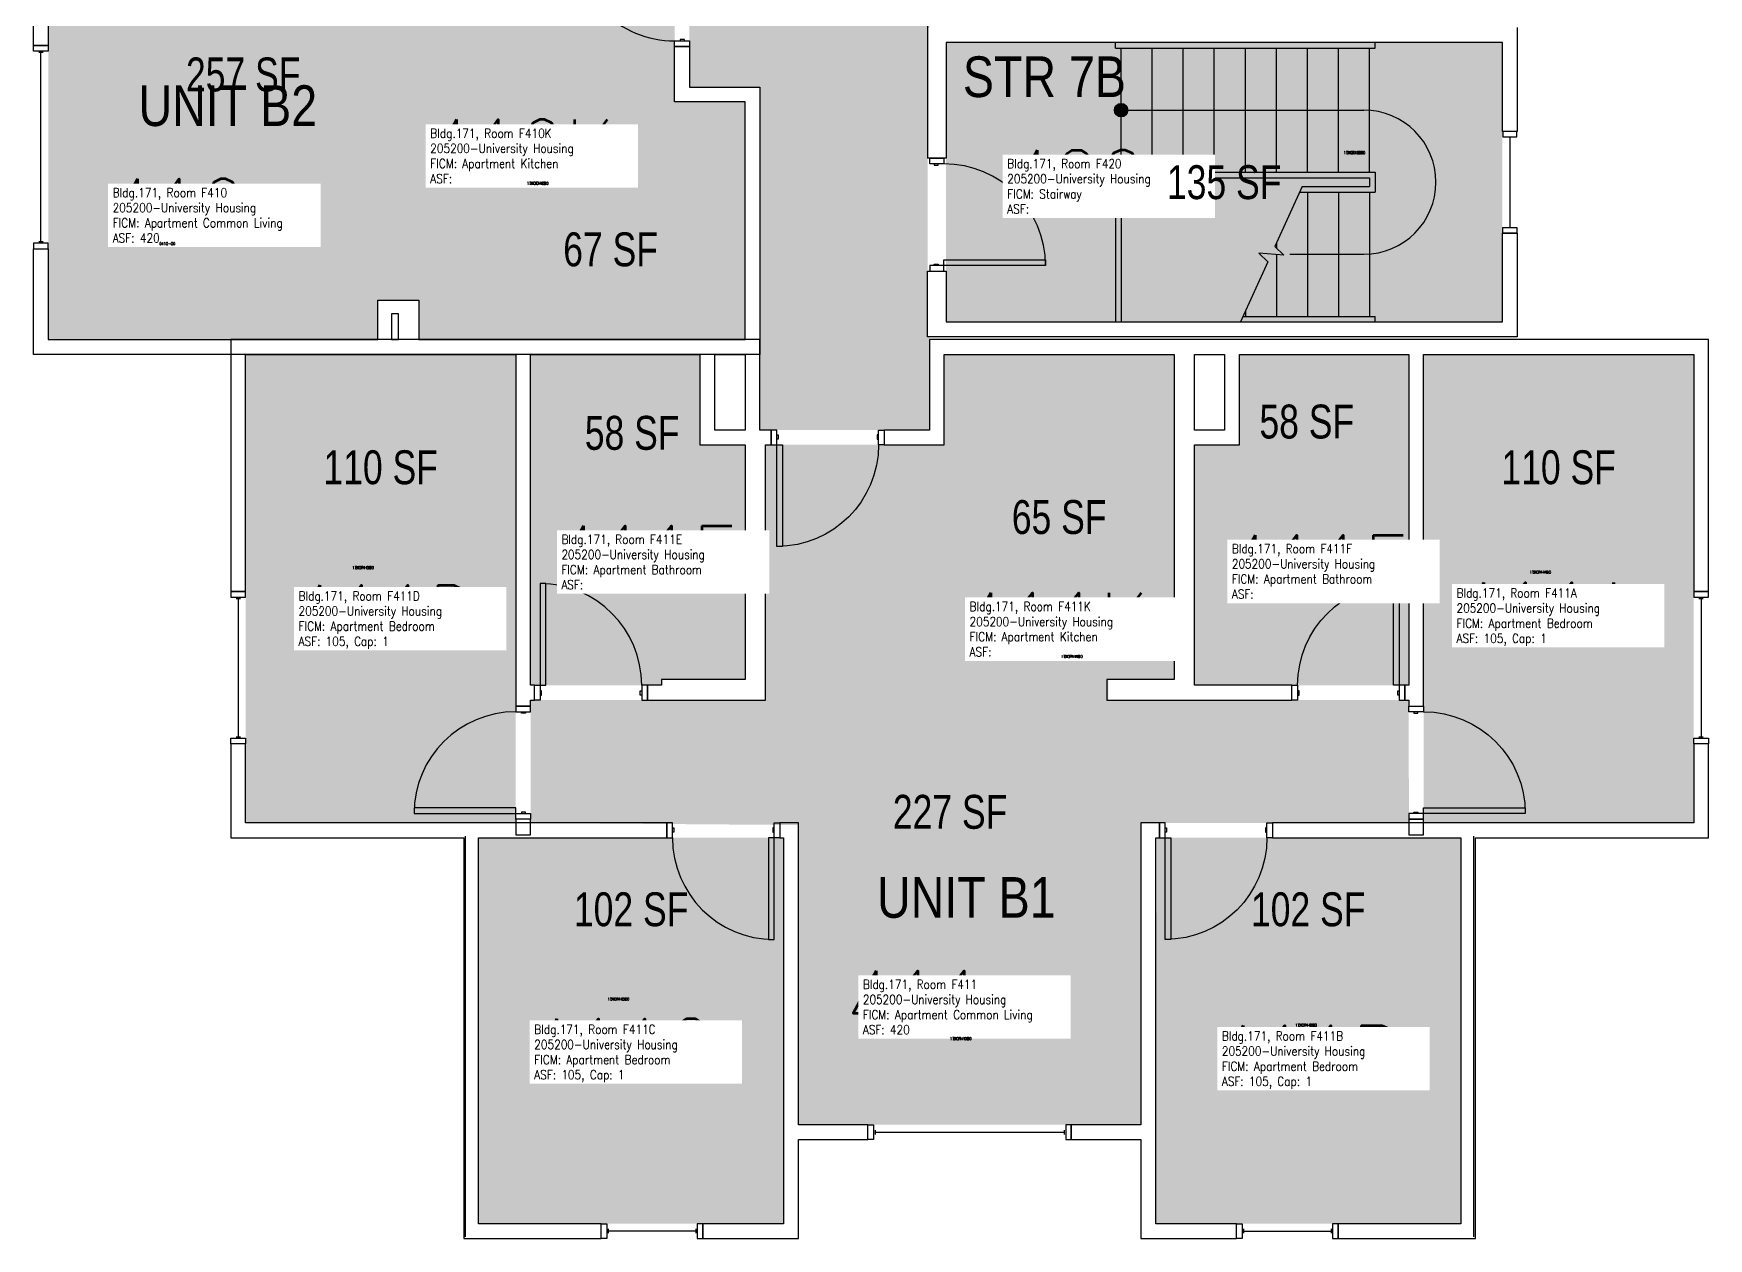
# Model space of a CAD drawing. Header units: inches. Extents: x -93 to 1643, y -75 to 1661.
# Drawn here: x 1047 to 1640, y -75 to 351 of the extents above; entities that cross this region are included whole.
import ezdxf
from ezdxf.enums import TextEntityAlignment as Align

# ---------------------------------------------------------------- set-up
doc = ezdxf.new("R2010")
doc.units = ezdxf.units.IN
doc.header["$LTSCALE"] = 96
doc.header["$MEASUREMENT"] = 0
for name, color, linetype in [('A-AREA-IDEN', 1, 'Continuous'), ('A-DOOR', 2, 'Continuous'), ('A-FLOR', 3, 'Continuous'), ('A-GLAZ', 1, 'Continuous'), ('A-IDEN-RNUM', 7, 'Continuous'), ('A-IDEN-SNUM', 4, 'Continuous'), ('A-IDEN-VNUM', 4, 'Continuous'), ('A-WALL', 5, 'Continuous'), ('AREA-TEXT', 3, 'Continuous'), ('Rooms-Category-Color', 7, 'Continuous'), ('Rooms-College-Color', 7, 'Continuous'), ('Rooms-Department-Color', 7, 'Continuous'), ('Rooms-Division-Color', 7, 'Continuous'), ('Rooms-Information', 7, 'Continuous')]:
    doc.layers.add(name, color=color, linetype=linetype)
doc.styles.add('AREA', font='arial.ttf', dxfattribs={"width": 0.75, "height": 12})
doc.styles.add('DIMS', font='ARIALN.TTF')
doc.styles.add('ROOMSNUMBER', font='txt.shx', dxfattribs={"height": 0.03})
doc.styles.add('ROOMVNUMBER', font='simplex.shx', dxfattribs={"width": 0.85})
doc.styles.get("Standard").update_dxf_attribs({"font": 'ARIALN.TTF'})
doc.dimstyles.new('NBA 2004', dxfattribs={"dimscale": 128, "dimtxt": 0.125, "dimasz": 0.09375, "dimexe": 0.125, "dimexo": 0.125, "dimgap": 0.0625, "dimtad": 1, "dimdec": 3, "dimzin": 3, "dimdsep": 46, "dimlunit": 4, "dimtxsty": 'DIMS', "dimblk": 'ARCHTICK', "dimcen": 0.09375, "dimdle": 0.125, "dimclrd": 256, "dimclre": 256, "dimclrt": 2, "dimadec": 0, "dimazin": 0, "dimtfac": 0.75, "dimtdec": 3, "dimtmove": 2, "dimatfit": 2, "dimfxl": 0.125, "dimfrac": 2, "dimtolj": 1, "dimtzin": 0, "dimlwd": -1, "dimlwe": -1, "dimarcsym": 0})

# ---------------------------------------------------------------- blocks, each defined once
blk = doc.blocks.new('_ArchTick')
at = {"color": 0, "linetype": 'ByBlock', "const_width": 0.15}
blk.add_lwpolyline([(-0.5, -0.5), (0.5, 0.5)], dxfattribs=at)

msp = doc.modelspace()

# ---------------------------------------------------------------- hatches: boundary and pattern name
at = {"layer": 'A-FLOR'}
h = msp.add_hatch(color=256, dxfattribs=at)
edge = h.paths.add_edge_path()
edge.add_line((1429.750000651783, 322.9587382528294), (1429.750000651783, 325.5388262841751))
edge.add_ellipse((1431.750000651783, 324.2487822685023), major_axis=(1.682886443342726, 1.682886443342726), ratio=0.9999999999999832, start_angle=45.00000000000051, end_angle=102.17709344266359, ccw=False)
edge.add_line((1431.750000651783, 326.6287431006114), (1431.750000651783, 321.8688214363932))
edge.add_ellipse((1431.750000651783, 324.2487822685022), major_axis=(-1.682886443342702, 1.682886443342702), ratio=0.9999999999999808, start_angle=77.82290655733527, end_angle=134.9999999999994, ccw=False)
edge = h.paths.add_edge_path()
edge.add_line((1429.750000651783, 325.5388262841751), (1429.750000651783, 322.9587382528294))
edge.add_ellipse((1431.750000651783, 324.2487822685023), major_axis=(-1.68288644334264, 1.68288644334264), ratio=1, start_angle=12.177093442663875, end_angle=77.82290655733618, ccw=False)
edge = h.paths.add_edge_path()
edge.add_line((1431.750000651783, 324.2487822685024), (1431.750000651783, 326.6287431006114))
edge.add_ellipse((1431.750000651783, 324.2487822685023), major_axis=(-1.682886443342669, 1.682886443342669), ratio=0.9999999999999739, start_angle=225.0000000000021, end_angle=314.99999999999926, ccw=False)
edge.add_line((1434.129961483892, 324.2487822685024), (1431.750000651783, 324.2487822685024))
edge = h.paths.add_edge_path()
edge.add_line((1431.750000651783, 321.8688214363932), (1431.750000651783, 324.2487822685024))
edge.add_line((1431.750000651783, 324.2487822685024), (1434.129961483892, 324.2487822685024))
edge.add_ellipse((1431.750000651783, 324.2487822685023), major_axis=(1.682886443342796, 1.682886443342796), ratio=0.9999999999999658, start_angle=225.0000000000065, end_angle=315.00000000000176, ccw=False)
at = {"layer": 'Rooms-Category-Color', "true_color": 0xadadad}
for points in [[(1363.875000233747, 211.0047703154145), (1303.875000077932, 211.0047703154145), (1303.87499848379, 332.3920106267795), (1278.874998483791, 332.3920106267795), (1278.874998483791, 414.7161238054703), (1303.874998483784, 414.7161238054703), (1303.874998483784, 1145.531339836187), (1303.875000077932, 1145.531339836187), (1303.875000077932, 1227.855453014877), (1303.87499848379, 1227.855453014878), (1303.874998483785, 1322.498731820844), (1363.874998356676, 1322.498731820848), (1363.874998356676, 1130.216124427935), (1388.874998356669, 1130.216124427935), (1388.874998356669, 1047.892011249244), (1363.874998356669, 1047.892011249244), (1363.874998356669, 863.8554536373126), (1388.874998356669, 863.8554536373126), (1388.874998356669, 781.5313404586218), (1363.874998356676, 781.5313404586218), (1363.874998356676, 353.4987312709133), (1363.249998113845, 353.4987312709133), (1363.249998113845, 243.9987317920106), (1363.874559197675, 243.9987317920106), (1363.875000233747, 242.9987576439457)], [(1369.749999809631, 348.2487593479089), (1566.749999112678, 348.2487593479089), (1566.749999112678, 249.2487598692647), (1369.749999809631, 249.2487598692647)]]:
    msp.add_hatch(color=253, dxfattribs=at).paths.add_polyline_path(points)
at = {"layer": 'Rooms-Category-Color', "true_color": 0x728ef3}
for points in [[(1051.875000077938, 242.9987584652232), (1051.875000077938, 378.4987584652242), (1172.875000077944, 378.4987584652237), (1172.875000077944, 653.4987584652237), (1230.875000077931, 653.4987584652237), (1230.875000077931, 624.7487326421054), (1217.000000077951, 624.748784288341), (1217.00000007795, 448.7162279192192), (1230.875000077931, 448.7161762729837), (1230.875000077931, 419.9661504498657), (1217.000000077949, 419.9661504498655), (1217.00000007795, 388.2670372711742), (1230.625000077938, 388.2670372711742), (1230.625000077938, 393.5170372711742), (1224.25000007795, 393.5170372711742), (1224.25000007795, 414.7161504498657), (1273.625000077938, 414.7161504498655), (1273.625000077938, 393.5170372711742), (1264.625000077938, 393.5170372711742), (1264.625000077938, 388.2670372711744), (1273.625000077938, 388.2670372711744), (1273.625000077938, 327.1420372711742), (1183.125000077944, 327.1420372711743), (1183.125000077944, 256.9987584652158), (1168.500000077944, 256.9987584652134), (1168.500000077943, 242.9987584652161)], [(1183.125000077944, 242.9987584652152), (1298.625000077938, 242.9987584652151), (1298.625000077938, 327.1420372711742), (1183.125000077944, 327.1420372711743)], [(1217.375000077934, 237.7487584651966), (1121.750000077937, 237.7487584652184), (1121.750000077897, 71.8737584652157), (1217.375000077894, 71.87375846519478)], [(1222.625000077933, 237.7487584651012), (1222.625000077933, 120.623758466442), (1268.998648067878, 120.6297711379112), (1268.998648067878, 122.6297711379112), (1298.618168164137, 122.6267648021767), (1298.618168164145, 205.7517648008356), (1282.625000077933, 205.7547711365702), (1282.625000077933, 237.7547711365702), (1222.098361737655, 237.7547711365702)], [(1369.125000233747, 237.748758465224), (1450.500000233747, 237.7487584652245), (1450.500000233766, 122.6237584652376), (1369.125000233762, 122.623758465224)], [(1473.625000233749, 237.7487584651011), (1533.625000233747, 237.7487584651013), (1533.625000233747, 120.6237584664417), (1457.750000233749, 120.623758466442), (1457.750000233749, 205.7487584651017), (1473.625000233749, 205.7487584651011)], [(1634.500000233745, 237.7487584651011), (1538.875000233748, 237.7487616315033), (1538.875000233719, 113.2438679025603), (1538.875000233708, 71.8737584651202), (1634.500000233708, 71.87375846509929)], [(1438.750000155842, -35.00124153478032), (1317.518278961796, -35.00124153477987), (1317.518278961794, 71.13800581230782), (1222.643278883883, 71.87375846522053), (1222.643278883883, 115.3737584665668), (1305.868168164137, 115.3737584665629), (1305.886446970097, 205.7547711366927), (1369.143279039699, 205.7547711366925), (1369.125000233762, 122.6237584652206), (1427.250000233755, 122.6237584652352), (1427.250000233757, 115.373758466567), (1533.625000233749, 115.3737584665624), (1533.643279039701, 71.87375846522065), (1438.768278961794, 71.8737584652207)], [(1312.250000155801, 66.6192789045366), (1204.25000015584, 66.6237584650977), (1204.250000155838, -70.00124153490276), (1312.250000155829, -70.00124153490299)], [(1552.000000155845, 66.62375846511463), (1444.352889558799, 66.62375846514294), (1444.00000015584, -70.00124153490435), (1552.000000155846, -70.00124153490322)]]:
    msp.add_hatch(color=171, dxfattribs=at).paths.add_polyline_path(points)
at = {"layer": 'Rooms-College-Color', "true_color": 0xadadad}
for points in [[(1363.875000233747, 211.0047703154145), (1303.875000077932, 211.0047703154145), (1303.87499848379, 332.3920106267795), (1278.874998483791, 332.3920106267795), (1278.874998483791, 414.7161238054703), (1303.874998483784, 414.7161238054703), (1303.874998483784, 1145.531339836187), (1303.875000077932, 1145.531339836187), (1303.875000077932, 1227.855453014877), (1303.87499848379, 1227.855453014878), (1303.874998483785, 1322.498731820844), (1363.874998356676, 1322.498731820848), (1363.874998356676, 1130.216124427935), (1388.874998356669, 1130.216124427935), (1388.874998356669, 1047.892011249244), (1363.874998356669, 1047.892011249244), (1363.874998356669, 863.8554536373126), (1388.874998356669, 863.8554536373126), (1388.874998356669, 781.5313404586218), (1363.874998356676, 781.5313404586218), (1363.874998356676, 353.4987312709133), (1363.249998113845, 353.4987312709133), (1363.249998113845, 243.9987317920106), (1363.874559197675, 243.9987317920106), (1363.875000233747, 242.9987576439457)], [(1051.875000077938, 242.9987584652232), (1051.875000077938, 378.4987584652242), (1172.875000077944, 378.4987584652237), (1172.875000077944, 653.4987584652237), (1230.875000077931, 653.4987584652237), (1230.875000077931, 624.7487326421054), (1217.000000077951, 624.748784288341), (1217.00000007795, 448.7162279192192), (1230.875000077931, 448.7161762729837), (1230.875000077931, 419.9661504498657), (1217.000000077949, 419.9661504498655), (1217.00000007795, 388.2670372711742), (1230.625000077938, 388.2670372711742), (1230.625000077938, 393.5170372711742), (1224.25000007795, 393.5170372711742), (1224.25000007795, 414.7161504498657), (1273.625000077938, 414.7161504498655), (1273.625000077938, 393.5170372711742), (1264.625000077938, 393.5170372711742), (1264.625000077938, 388.2670372711744), (1273.625000077938, 388.2670372711744), (1273.625000077938, 327.1420372711742), (1183.125000077944, 327.1420372711743), (1183.125000077944, 256.9987584652158), (1168.500000077944, 256.9987584652134), (1168.500000077943, 242.9987584652161)], [(1369.749999809631, 348.2487593479089), (1566.749999112678, 348.2487593479089), (1566.749999112678, 249.2487598692647), (1369.749999809631, 249.2487598692647)], [(1183.125000077944, 242.9987584652152), (1298.625000077938, 242.9987584652151), (1298.625000077938, 327.1420372711742), (1183.125000077944, 327.1420372711743)], [(1217.375000077934, 237.7487584651966), (1121.750000077937, 237.7487584652184), (1121.750000077897, 71.8737584652157), (1217.375000077894, 71.87375846519478)], [(1222.625000077933, 237.7487584651012), (1222.625000077933, 120.623758466442), (1268.998648067878, 120.6297711379112), (1268.998648067878, 122.6297711379112), (1298.618168164137, 122.6267648021767), (1298.618168164145, 205.7517648008356), (1282.625000077933, 205.7547711365702), (1282.625000077933, 237.7547711365702), (1222.098361737655, 237.7547711365702)], [(1369.125000233747, 237.748758465224), (1450.500000233747, 237.7487584652245), (1450.500000233766, 122.6237584652376), (1369.125000233762, 122.623758465224)], [(1473.625000233749, 237.7487584651011), (1533.625000233747, 237.7487584651013), (1533.625000233747, 120.6237584664417), (1457.750000233749, 120.623758466442), (1457.750000233749, 205.7487584651017), (1473.625000233749, 205.7487584651011)], [(1634.500000233745, 237.7487584651011), (1538.875000233748, 237.7487616315033), (1538.875000233719, 113.2438679025603), (1538.875000233708, 71.8737584651202), (1634.500000233708, 71.87375846509929)], [(1438.750000155842, -35.00124153478032), (1317.518278961796, -35.00124153477987), (1317.518278961794, 71.13800581230782), (1222.643278883883, 71.87375846522053), (1222.643278883883, 115.3737584665668), (1305.868168164137, 115.3737584665629), (1305.886446970097, 205.7547711366927), (1369.143279039699, 205.7547711366925), (1369.125000233762, 122.6237584652206), (1427.250000233755, 122.6237584652352), (1427.250000233757, 115.373758466567), (1533.625000233749, 115.3737584665624), (1533.643279039701, 71.87375846522065), (1438.768278961794, 71.8737584652207)], [(1312.250000155801, 66.6192789045366), (1204.25000015584, 66.6237584650977), (1204.250000155838, -70.00124153490276), (1312.250000155829, -70.00124153490299)], [(1552.000000155845, 66.62375846511463), (1444.352889558799, 66.62375846514294), (1444.00000015584, -70.00124153490435), (1552.000000155846, -70.00124153490322)]]:
    msp.add_hatch(color=253, dxfattribs=at).paths.add_polyline_path(points)
at = {"layer": 'Rooms-Department-Color', "true_color": 0xacacac}
for points in [[(1363.875000233747, 211.0047703154145), (1303.875000077932, 211.0047703154145), (1303.87499848379, 332.3920106267795), (1278.874998483791, 332.3920106267795), (1278.874998483791, 414.7161238054703), (1303.874998483784, 414.7161238054703), (1303.874998483784, 1145.531339836187), (1303.875000077932, 1145.531339836187), (1303.875000077932, 1227.855453014877), (1303.87499848379, 1227.855453014878), (1303.874998483785, 1322.498731820844), (1363.874998356676, 1322.498731820848), (1363.874998356676, 1130.216124427935), (1388.874998356669, 1130.216124427935), (1388.874998356669, 1047.892011249244), (1363.874998356669, 1047.892011249244), (1363.874998356669, 863.8554536373126), (1388.874998356669, 863.8554536373126), (1388.874998356669, 781.5313404586218), (1363.874998356676, 781.5313404586218), (1363.874998356676, 353.4987312709133), (1363.249998113845, 353.4987312709133), (1363.249998113845, 243.9987317920106), (1363.874559197675, 243.9987317920106), (1363.875000233747, 242.9987576439457)], [(1369.749999809631, 348.2487593479089), (1566.749999112678, 348.2487593479089), (1566.749999112678, 249.2487598692647), (1369.749999809631, 249.2487598692647)]]:
    msp.add_hatch(color=253, dxfattribs=at).paths.add_polyline_path(points)
at = {"layer": 'Rooms-Department-Color', "true_color": 0x604aed}
for points in [[(1051.875000077938, 242.9987584652232), (1051.875000077938, 378.4987584652242), (1172.875000077944, 378.4987584652237), (1172.875000077944, 653.4987584652237), (1230.875000077931, 653.4987584652237), (1230.875000077931, 624.7487326421054), (1217.000000077951, 624.748784288341), (1217.00000007795, 448.7162279192192), (1230.875000077931, 448.7161762729837), (1230.875000077931, 419.9661504498657), (1217.000000077949, 419.9661504498655), (1217.00000007795, 388.2670372711742), (1230.625000077938, 388.2670372711742), (1230.625000077938, 393.5170372711742), (1224.25000007795, 393.5170372711742), (1224.25000007795, 414.7161504498657), (1273.625000077938, 414.7161504498655), (1273.625000077938, 393.5170372711742), (1264.625000077938, 393.5170372711742), (1264.625000077938, 388.2670372711744), (1273.625000077938, 388.2670372711744), (1273.625000077938, 327.1420372711742), (1183.125000077944, 327.1420372711743), (1183.125000077944, 256.9987584652158), (1168.500000077944, 256.9987584652134), (1168.500000077943, 242.9987584652161)], [(1183.125000077944, 242.9987584652152), (1298.625000077938, 242.9987584652151), (1298.625000077938, 327.1420372711742), (1183.125000077944, 327.1420372711743)], [(1217.375000077934, 237.7487584651966), (1121.750000077937, 237.7487584652184), (1121.750000077897, 71.8737584652157), (1217.375000077894, 71.87375846519478)], [(1222.625000077933, 237.7487584651012), (1222.625000077933, 120.623758466442), (1268.998648067878, 120.6297711379112), (1268.998648067878, 122.6297711379112), (1298.618168164137, 122.6267648021767), (1298.618168164145, 205.7517648008356), (1282.625000077933, 205.7547711365702), (1282.625000077933, 237.7547711365702), (1222.098361737655, 237.7547711365702)], [(1369.125000233747, 237.748758465224), (1450.500000233747, 237.7487584652245), (1450.500000233766, 122.6237584652376), (1369.125000233762, 122.623758465224)], [(1473.625000233749, 237.7487584651011), (1533.625000233747, 237.7487584651013), (1533.625000233747, 120.6237584664417), (1457.750000233749, 120.623758466442), (1457.750000233749, 205.7487584651017), (1473.625000233749, 205.7487584651011)], [(1634.500000233745, 237.7487584651011), (1538.875000233748, 237.7487616315033), (1538.875000233719, 113.2438679025603), (1538.875000233708, 71.8737584651202), (1634.500000233708, 71.87375846509929)], [(1438.750000155842, -35.00124153478032), (1317.518278961796, -35.00124153477987), (1317.518278961794, 71.13800581230782), (1222.643278883883, 71.87375846522053), (1222.643278883883, 115.3737584665668), (1305.868168164137, 115.3737584665629), (1305.886446970097, 205.7547711366927), (1369.143279039699, 205.7547711366925), (1369.125000233762, 122.6237584652206), (1427.250000233755, 122.6237584652352), (1427.250000233757, 115.373758466567), (1533.625000233749, 115.3737584665624), (1533.643279039701, 71.87375846522065), (1438.768278961794, 71.8737584652207)], [(1312.250000155801, 66.6192789045366), (1204.25000015584, 66.6237584650977), (1204.250000155838, -70.00124153490276), (1312.250000155829, -70.00124153490299)], [(1552.000000155845, 66.62375846511463), (1444.352889558799, 66.62375846514294), (1444.00000015584, -70.00124153490435), (1552.000000155846, -70.00124153490322)]]:
    msp.add_hatch(color=173, dxfattribs=at).paths.add_polyline_path(points)
at = {"layer": 'Rooms-Division-Color', "true_color": 0xadadad}
for points in [[(1363.875000233747, 211.0047703154145), (1303.875000077932, 211.0047703154145), (1303.87499848379, 332.3920106267795), (1278.874998483791, 332.3920106267795), (1278.874998483791, 414.7161238054703), (1303.874998483784, 414.7161238054703), (1303.874998483784, 1145.531339836187), (1303.875000077932, 1145.531339836187), (1303.875000077932, 1227.855453014877), (1303.87499848379, 1227.855453014878), (1303.874998483785, 1322.498731820844), (1363.874998356676, 1322.498731820848), (1363.874998356676, 1130.216124427935), (1388.874998356669, 1130.216124427935), (1388.874998356669, 1047.892011249244), (1363.874998356669, 1047.892011249244), (1363.874998356669, 863.8554536373126), (1388.874998356669, 863.8554536373126), (1388.874998356669, 781.5313404586218), (1363.874998356676, 781.5313404586218), (1363.874998356676, 353.4987312709133), (1363.249998113845, 353.4987312709133), (1363.249998113845, 243.9987317920106), (1363.874559197675, 243.9987317920106), (1363.875000233747, 242.9987576439457)], [(1369.749999809631, 348.2487593479089), (1566.749999112678, 348.2487593479089), (1566.749999112678, 249.2487598692647), (1369.749999809631, 249.2487598692647)]]:
    msp.add_hatch(color=253, dxfattribs=at).paths.add_polyline_path(points)
at = {"layer": 'Rooms-Division-Color', "true_color": 0x604aed}
for points in [[(1051.875000077938, 242.9987584652232), (1051.875000077938, 378.4987584652242), (1172.875000077944, 378.4987584652237), (1172.875000077944, 653.4987584652237), (1230.875000077931, 653.4987584652237), (1230.875000077931, 624.7487326421054), (1217.000000077951, 624.748784288341), (1217.00000007795, 448.7162279192192), (1230.875000077931, 448.7161762729837), (1230.875000077931, 419.9661504498657), (1217.000000077949, 419.9661504498655), (1217.00000007795, 388.2670372711742), (1230.625000077938, 388.2670372711742), (1230.625000077938, 393.5170372711742), (1224.25000007795, 393.5170372711742), (1224.25000007795, 414.7161504498657), (1273.625000077938, 414.7161504498655), (1273.625000077938, 393.5170372711742), (1264.625000077938, 393.5170372711742), (1264.625000077938, 388.2670372711744), (1273.625000077938, 388.2670372711744), (1273.625000077938, 327.1420372711742), (1183.125000077944, 327.1420372711743), (1183.125000077944, 256.9987584652158), (1168.500000077944, 256.9987584652134), (1168.500000077943, 242.9987584652161)], [(1183.125000077944, 242.9987584652152), (1298.625000077938, 242.9987584652151), (1298.625000077938, 327.1420372711742), (1183.125000077944, 327.1420372711743)], [(1217.375000077934, 237.7487584651966), (1121.750000077937, 237.7487584652184), (1121.750000077897, 71.8737584652157), (1217.375000077894, 71.87375846519478)], [(1222.625000077933, 237.7487584651012), (1222.625000077933, 120.623758466442), (1268.998648067878, 120.6297711379112), (1268.998648067878, 122.6297711379112), (1298.618168164137, 122.6267648021767), (1298.618168164145, 205.7517648008356), (1282.625000077933, 205.7547711365702), (1282.625000077933, 237.7547711365702), (1222.098361737655, 237.7547711365702)], [(1369.125000233747, 237.748758465224), (1450.500000233747, 237.7487584652245), (1450.500000233766, 122.6237584652376), (1369.125000233762, 122.623758465224)], [(1473.625000233749, 237.7487584651011), (1533.625000233747, 237.7487584651013), (1533.625000233747, 120.6237584664417), (1457.750000233749, 120.623758466442), (1457.750000233749, 205.7487584651017), (1473.625000233749, 205.7487584651011)], [(1634.500000233745, 237.7487584651011), (1538.875000233748, 237.7487616315033), (1538.875000233719, 113.2438679025603), (1538.875000233708, 71.8737584651202), (1634.500000233708, 71.87375846509929)], [(1438.750000155842, -35.00124153478032), (1317.518278961796, -35.00124153477987), (1317.518278961794, 71.13800581230782), (1222.643278883883, 71.87375846522053), (1222.643278883883, 115.3737584665668), (1305.868168164137, 115.3737584665629), (1305.886446970097, 205.7547711366927), (1369.143279039699, 205.7547711366925), (1369.125000233762, 122.6237584652206), (1427.250000233755, 122.6237584652352), (1427.250000233757, 115.373758466567), (1533.625000233749, 115.3737584665624), (1533.643279039701, 71.87375846522065), (1438.768278961794, 71.8737584652207)], [(1312.250000155801, 66.6192789045366), (1204.25000015584, 66.6237584650977), (1204.250000155838, -70.00124153490276), (1312.250000155829, -70.00124153490299)], [(1552.000000155845, 66.62375846511463), (1444.352889558799, 66.62375846514294), (1444.00000015584, -70.00124153490435), (1552.000000155846, -70.00124153490322)]]:
    msp.add_hatch(color=173, dxfattribs=at).paths.add_polyline_path(points)

# ---------------------------------------------------------------- linework, layer by layer
at = {"layer": 'A-DOOR'}
for points in [[(1278.875000077937, 348.7796562500683), (1278.875000077937, 346.7796562500683), (1273.625000077937, 346.7796562500683), (1273.625000077937, 348.7796562500683)], [(1277.125000077937, 348.7796562500683), (1277.125000077937, 349.2796562500683), (1275.625000077937, 349.2796562500683), (1275.625000077937, 348.7796562500683)], [(1364.000000642469, 305.2298845883282), (1364.000000603749, 307.2298845883282), (1369.000000603749, 307.2298846851273), (1369.000000642469, 305.2298846851273)], [(1365.500000642469, 305.2298846173679), (1365.500000652149, 304.7298846173679), (1367.000000652149, 304.7298846464076), (1367.000000642469, 305.2298846464076)], [(1364.000001339423, 269.2298845883282), (1364.000001378143, 267.2298845883282), (1369.000001378143, 267.2298846851273), (1369.000001339423, 269.2298846851273)], [(1365.500001339423, 269.2298846173679), (1365.500001329743, 269.7298846173679), (1367.000001329743, 269.7298846464076), (1367.000001339423, 269.2298846464076)], [(1369.000001339423, 269.2298846851273), (1369.000001300703, 271.2298846851273), (1405.000001300703, 271.2298853820811), (1405.000001339423, 269.2298853820811)], [(1309.868168164145, 211.0047711366922), (1307.868168164145, 211.0047711366922), (1307.868168164145, 205.7547711366922), (1309.868168164145, 205.7547711366922)], [(1309.868168164145, 209.2547711366922), (1310.368168164145, 209.2547711366922), (1310.368168164145, 207.7547711366922), (1309.868168164145, 207.7547711366922)], [(1345.868168164145, 209.2547711366922), (1345.368168164145, 209.2547711366922), (1345.368168164145, 207.7547711366922), (1345.868168164145, 207.7547711366922)], [(1345.868168164145, 211.0047711366922), (1347.868168164145, 211.0047711366922), (1347.868168164145, 205.7547711366922), (1345.868168164145, 205.7547711366922)], [(1309.868168164145, 205.7547711366922), (1311.868168164145, 205.7547711366922), (1311.868168164145, 169.7547711366922), (1309.868168164145, 169.7547711366922)], [(1226.000000077932, 120.6237584665639), (1228.000000077932, 120.6237584665639), (1228.000000077932, 156.6237584665639), (1226.000000077932, 156.6237584665639)], [(1530.250000233749, 120.6237584665639), (1528.250000233749, 120.6237584665639), (1528.250000233749, 156.6237584665639), (1530.250000233749, 156.6237584665639)], [(1226.000000077932, 115.3737584665639), (1224.000000077932, 115.3737584665639), (1224.000000077932, 120.6237584665639), (1226.000000077932, 120.6237584665639)], [(1262.000000077932, 115.3737584665641), (1264.000000077932, 115.3737584665641), (1264.000000077932, 120.6237584665641), (1262.000000077932, 120.6237584665641)], [(1494.250000233749, 115.3737584665639), (1492.250000233749, 115.3737584665639), (1492.250000233749, 120.6237584665639), (1494.250000233749, 120.6237584665639)], [(1530.250000233749, 115.3737584665639), (1532.250000233749, 115.3737584665639), (1532.250000233749, 120.6237584665639), (1530.250000233749, 120.6237584665639)], [(1222.625000077932, 111.2438679026582), (1222.625000077932, 113.2438679026582), (1217.375000077932, 113.2438679026582), (1217.375000077932, 111.2438679026582)], [(1226.000000077932, 117.1237584665639), (1226.500000077932, 117.1237584665639), (1226.500000077932, 118.6237584665639), (1226.000000077932, 118.6237584665639)], [(1262.000000077932, 117.1237584665641), (1261.500000077932, 117.1237584665641), (1261.500000077932, 118.6237584665641), (1262.000000077932, 118.6237584665641)], [(1494.250000233749, 117.1237584665639), (1494.750000233749, 117.1237584665639), (1494.750000233749, 118.6237584665639), (1494.250000233749, 118.6237584665639)], [(1530.250000233749, 117.1237584665639), (1529.750000233749, 117.1237584665639), (1529.750000233749, 118.6237584665639), (1530.250000233749, 118.6237584665639)], [(1533.625000233748, 111.2438679026591), (1533.625000233748, 113.2438679026591), (1538.875000233748, 113.2438679026591), (1538.875000233748, 111.2438679026591)], [(1220.875000077932, 111.2438679026582), (1220.875000077932, 110.7438679026582), (1219.375000077932, 110.7438679026582), (1219.375000077932, 111.2438679026582)], [(1535.375000233748, 111.2438679026591), (1535.375000233748, 110.7438679026591), (1536.875000233748, 110.7438679026591), (1536.875000233748, 111.2438679026591)], [(1217.375000077932, 75.24386790265817), (1217.375000077932, 77.24386790265817), (1181.375000077932, 77.2438679026584), (1181.375000077932, 75.2438679026584)], [(1538.875000233748, 75.24386790265908), (1538.875000233748, 77.24386790265908), (1574.875000233748, 77.2438679026593), (1574.875000233748, 75.2438679026593)], [(1222.625000077932, 75.24386790265817), (1222.625000077932, 73.24386790265817), (1217.375000077932, 73.24386790265817), (1217.375000077932, 75.24386790265817)], [(1220.875000077932, 75.24386790265817), (1220.875000077932, 75.74386790265817), (1219.375000077932, 75.74386790265817), (1219.375000077932, 75.24386790265817)], [(1272.875000155839, 71.87375846521991), (1270.875000155839, 71.87375846521991), (1270.875000155839, 66.62375846521991), (1272.875000155839, 66.62375846521991)], [(1308.875000155839, 71.87375846521991), (1310.875000155839, 71.87375846521991), (1310.875000155839, 66.62375846521991), (1308.875000155839, 66.62375846521991)], [(1447.375000155843, 71.87375846521991), (1445.375000155843, 71.87375846521991), (1445.375000155843, 66.62375846521991), (1447.375000155843, 66.62375846521991)], [(1483.375000155843, 71.87375846521991), (1485.375000155843, 71.87375846521991), (1485.375000155843, 66.62375846521991), (1483.375000155843, 66.62375846521991)], [(1533.625000233748, 75.24386790265908), (1533.625000233748, 73.24386790265908), (1538.875000233748, 73.24386790265908), (1538.875000233748, 75.24386790265908)], [(1535.375000233748, 75.24386790265908), (1535.375000233748, 75.74386790265908), (1536.875000233748, 75.74386790265908), (1536.875000233748, 75.24386790265908)], [(1272.875000155839, 70.12375846521991), (1273.375000155839, 70.12375846521991), (1273.375000155839, 68.62375846521991), (1272.875000155839, 68.62375846521991)], [(1308.875000155839, 66.62375846521991), (1306.875000155839, 66.62375846521991), (1306.875000155839, 30.62375846521991), (1308.875000155839, 30.62375846521991)], [(1308.875000155839, 70.12375846521991), (1308.375000155839, 70.12375846521991), (1308.375000155839, 68.62375846521991), (1308.875000155839, 68.62375846521991)], [(1447.375000155843, 70.12375846521991), (1447.875000155843, 70.12375846521991), (1447.875000155843, 68.62375846521991), (1447.375000155843, 68.62375846521991)], [(1447.375000155843, 66.62375846521991), (1449.375000155843, 66.62375846521991), (1449.375000155843, 30.62375846521991), (1447.375000155843, 30.62375846521991)], [(1483.375000155843, 70.12375846521991), (1482.875000155843, 70.12375846521991), (1482.875000155843, 68.62375846521991), (1483.375000155843, 68.62375846521991)]]:
    msp.add_lwpolyline(points, close=True, dxfattribs=at)
for centre, start, end in [((1273.625000077937, 384.7796562500683), 225.0000000000092, 270), ((1369.000001339423, 269.2298846851273), 1.10923742671074e-06, 90.00000110923092), ((1226.000000077932, 120.6237584665639), 0, 90), ((1217.375000077932, 75.24386790265817), 90, 180), ((1308.875000155839, 66.62375846521991), 180, 270)]:
    msp.add_arc(centre, 36, start, end, dxfattribs=at)
at = {"layer": 'A-DOOR', "extrusion": (0, 0, -1)}
for centre, start, end in [((-1309.868168164145, 205.7547711366922), 180, 270), ((-1530.250000233749, 120.6237584665639), 0, 90), ((-1538.875000233748, 75.24386790265908), 90, 180), ((-1447.375000155843, 66.62375846521991), 180, 270)]:
    msp.add_arc(centre, 36, start, end, dxfattribs=at)
at = {"layer": 'A-FLOR'}
for p, q in [((1429.750000651783, 346.2487822685022), (1429.750000651783, 348.2487822685024)), ((1429.750000651783, 346.2487822685022), (1521.750000651783, 346.2487822685023)), ((1431.750000651783, 302.2487822685024), (1431.750000651783, 346.2487822685024)), ((1442.750000651783, 302.2487822685024), (1442.750000651783, 346.2487822685024)), ((1453.750000651783, 302.2487822685024), (1453.750000651783, 346.2487822685024)), ((1464.750000651783, 302.2487822685024), (1464.750000651783, 346.2487822685023)), ((1475.750000651783, 302.2487822685023), (1475.750000651783, 346.2487822685023)), ((1486.750000651783, 302.2487822685023), (1486.750000651783, 346.2487822685023)), ((1497.750000651783, 302.2487822685023), (1497.750000651783, 346.2487822685021)), ((1508.750000651783, 302.2487822685023), (1508.750000651783, 346.2487822685023)), ((1519.750000651783, 302.2487822685023), (1519.750000651783, 346.2487822685023)), ((1521.750000651783, 346.2487822685023), (1521.750000651783, 348.2487822685023)), ((1431.750000651783, 324.2487822685024), (1517.750001013038, 324.2487822685023)), ((1429.750000651783, 302.2487822685024), (1429.750000419465, 249.2487830070264)), ((1429.750000651783, 302.2487822685024), (1521.750000651783, 302.2487822685023)), ((1431.750000651783, 300.2487822685024), (1431.750000419465, 249.2487830070264)), ((1431.750000651783, 300.2487822685024), (1519.750000651783, 300.2487822685023)), ((1495.883131632915, 297.2487821551943), (1519.750000651783, 297.2487821551943)), ((1519.750000651783, 300.2487822685023), (1519.750000651783, 297.2487821551943)), ((1521.750000651783, 302.2487822685023), (1521.750000651783, 295.2487821551943)), ((1494.971992097412, 295.2487821551943), (1521.750000651783, 295.2487821551943)), ((1497.750000419465, 295.2487821551943), (1497.750000419465, 251.2487821551943)), ((1508.750000419465, 295.2487821551943), (1508.750000419465, 251.2487821551943)), ((1519.750000419465, 295.2487821551943), (1519.750000419465, 251.2487821551943)), ((1486.750000419465, 277.2010707837176), (1486.750000419465, 275.4310621633215)), ((1486.750000419465, 273.1178729850472), (1486.750000419465, 251.2487821551945)), ((1474.926922316354, 251.2487821551946), (1521.750000651783, 251.2487821551945)), ((1475.750000419465, 253.0554826023609), (1475.750000419465, 251.2487821551943)), ((1521.750000663883, 249.2487812646428), (1521.750000651783, 251.2487821551945))]:
    msp.add_line(p, q, dxfattribs=at)
msp.add_lwpolyline([(1495.883131632915, 297.2487821551943), (1486.179771830015, 275.9884087181779), (1489.316159412249, 272.9228752707264), (1480.569961020372, 273.5874828418888), (1483.706348602605, 270.5219493944375), (1474.015782724852, 249.2487820322743)], dxfattribs=at)
msp.add_circle((1431.750000651783, 324.2487822685024), 2.379960832109027, dxfattribs=at)
msp.add_arc((1517.750001013038, 298.7487825353779), 25.49999973312458, 270, 90, dxfattribs=at)
at = {"layer": 'A-GLAZ'}
for p, q in [((1050.000000077937, 344.614870133972), (1048.500000077937, 344.614870133972)), ((1049.250000077937, 277.614870133972), (1049.250000077937, 344.614870133972)), ((1569.375000380746, 314.7487822603223), (1569.374999761231, 282.7487822603223)), ((1050.000000077937, 277.614870133972), (1048.500000077937, 277.614870133972)), ((1118.375000077936, 151.3395195847304), (1119.875000077936, 151.3395195847304)), ((1119.125000077936, 151.3395195847304), (1119.125000077936, 102.3395195847304)), ((1636.375000233745, 151.3395195847304), (1637.875000233745, 151.3395195847304)), ((1637.125000233745, 151.3395195847304), (1637.125000233746, 102.3395195847304)), ((1118.375000077936, 102.3395195847304), (1119.875000077936, 102.3395195847304)), ((1636.375000233746, 102.3395195847304), (1637.875000233746, 102.3395195847304)), ((1344.625000155841, -36.87624153478032), (1344.625000155841, -38.37624153478032)), ((1344.625000155841, -37.62624153478032), (1411.625000155841, -37.62624153478055)), ((1411.625000155841, -36.87624153478055), (1411.625000155841, -38.37624153478055)), ((1250.125000155839, -71.87624153478077), (1250.125000155839, -73.37624153478077)), ((1281.125000155839, -72.62624153478077), (1250.125000155839, -72.62624153478077)), ((1281.125000155839, -71.87624153478077), (1281.125000155839, -73.37624153478077)), ((1475.125000155843, -71.87624153478191), (1475.125000155843, -73.37624153478191)), ((1475.125000155843, -72.62624153478191), (1506.125000155843, -72.62624153478168)), ((1506.125000155843, -71.87624153478168), (1506.125000155843, -73.37624153478168))]:
    msp.add_line(p, q, dxfattribs=at)
for points in [[(1046.625000077937, 345.114870133972), (1046.625000077937, 347.114870133972), (1051.875000077937, 347.114870133972), (1051.875000077937, 345.114870133972)], [(1571.875000380746, 314.7487822119228), (1571.875000419465, 316.7487822119228), (1566.875000419465, 316.7487823087218), (1566.875000380746, 314.7487823087218)], [(1571.874999761231, 282.7487822119228), (1571.874999722512, 280.7487822119228), (1566.874999722512, 280.7487823087218), (1566.874999761231, 282.7487823087218)], [(1046.625000077937, 277.114870133972), (1046.625000077937, 275.114870133972), (1051.875000077937, 275.114870133972), (1051.875000077937, 277.114870133972)], [(1121.750000077936, 151.8395195847304), (1121.750000077936, 153.8395195847304), (1116.500000077936, 153.8395195847304), (1116.500000077936, 151.8395195847304)], [(1639.750000233745, 151.8395195847304), (1639.750000233745, 153.8395195847304), (1634.500000233745, 153.8395195847304), (1634.500000233745, 151.8395195847304)], [(1121.750000077936, 101.8395195847304), (1121.750000077936, 99.8395195847304), (1116.500000077936, 99.8395195847304), (1116.500000077936, 101.8395195847304)], [(1639.750000233746, 101.8395195847304), (1639.750000233746, 99.8395195847304), (1634.500000233746, 99.8395195847304), (1634.500000233746, 101.8395195847304)], [(1344.125000155841, -40.25124153478032), (1342.125000155841, -40.25124153478032), (1342.125000155841, -35.00124153478032), (1344.125000155841, -35.00124153478032)], [(1412.125000155841, -40.25124153478055), (1414.125000155841, -40.25124153478055), (1414.125000155841, -35.00124153478055), (1412.125000155841, -35.00124153478055)], [(1249.625000155839, -75.25124153478077), (1247.625000155839, -75.25124153478077), (1247.625000155839, -70.00124153478077), (1249.625000155839, -70.00124153478077)], [(1281.625000155839, -75.25124153478077), (1283.625000155839, -75.25124153478077), (1283.625000155839, -70.00124153478077), (1281.625000155839, -70.00124153478077)], [(1474.625000155843, -75.25124153478191), (1472.625000155843, -75.25124153478191), (1472.625000155843, -70.00124153478191), (1474.625000155843, -70.00124153478191)], [(1506.625000155843, -75.25124153478168), (1508.625000155843, -75.25124153478146), (1508.625000155843, -70.00124153478146), (1506.625000155843, -70.00124153478168)]]:
    msp.add_lwpolyline(points, close=True, dxfattribs=at)
at = {"layer": 'A-WALL'}
for p, q in [((1046.625000077937, 347.114870133972), (1046.625000077937, 378.4987584652239)), ((1051.875000077937, 378.4987584652239), (1051.875000077937, 347.114870133972)), ((1363.249999591833, 359.4987821329835), (1363.250000603749, 307.2298845738083)), ((1572.000001130939, 353.4987822683394), (1572.000000419465, 316.7487822095028)), ((1051.875000077937, 347.114870133972), (1046.625000077937, 347.114870133972)), ((1273.625000077937, 327.142037271174), (1273.625000077937, 346.7796562500693)), ((1273.625000077937, 346.7796562500693), (1278.875000077937, 346.7796562500693)), ((1278.875000077937, 346.7796562500693), (1278.875000077937, 332.392037271174)), ((1566.750001029299, 348.2487822686653), (1369.74999980963, 348.2487822808973)), ((1369.749999809631, 348.2487822808973), (1369.750000603749, 307.2298846996472)), ((1566.750000419465, 316.7487823111418), (1566.750001029299, 348.2487822686653)), ((1278.875000077937, 332.392037271174), (1303.875000077937, 332.3920372711739)), ((1303.875000077937, 332.3920372711739), (1303.875000077931, 237.7487584652075)), ((1298.625000077937, 327.142037271174), (1273.625000077937, 327.142037271174)), ((1298.625000077932, 242.9987584652075), (1298.625000077937, 327.142037271174)), ((1572.000000419465, 316.7487822095028), (1566.750000419465, 316.7487823111418)), ((1369.750000603749, 307.2298846996472), (1363.250000603749, 307.2298845738083)), ((1566.749999112678, 249.2487828530724), (1566.749999722512, 280.7487823111418)), ((1566.749999722512, 280.7487823111418), (1571.999999722512, 280.7487822095028)), ((1571.999999722512, 280.7487822095028), (1571.999999011039, 243.998782802253)), ((1046.625000077937, 237.748758465223), (1046.625000077937, 275.114870133972)), ((1046.625000077937, 275.114870133972), (1051.875000077937, 275.114870133972)), ((1051.875000077937, 275.114870133972), (1051.875000077937, 242.998758465223)), ((1363.250001378142, 267.2298845738083), (1369.750001378142, 267.2298846996472)), ((1363.250001827892, 243.9987828022529), (1363.250001378142, 267.2298845738083)), ((1369.750001378142, 267.2298846996472), (1369.750001726253, 249.2487828022529)), ((1168.500000077943, 256.998758465213), (1183.125000077943, 256.9987584652157)), ((1168.500000077943, 242.9987584652157), (1168.500000077943, 256.998758465213)), ((1183.125000077943, 256.9987584652157), (1183.125000077943, 242.9987584652148)), ((1175.875000077943, 252.1237584652139), (1173.375000077943, 252.1237584652139)), ((1173.375000077943, 252.1237584652139), (1173.375000077943, 242.9987584652157)), ((1175.875000077943, 242.9987584652157), (1175.875000077943, 252.1237584652139)), ((1369.750001726253, 249.2487828022529), (1566.749999112678, 249.248782802253)), ((1571.999999011039, 243.998782802253), (1363.250001827892, 243.9987828022529)), ((1303.875000077931, 237.7487584652075), (1046.625000077937, 237.748758465223)), ((1051.875000077937, 242.998758465223), (1168.500000077943, 242.9987584652157)), ((1303.875000077932, 242.9987584652238), (1116.500000077937, 242.9987584652238)), ((1116.500000077937, 242.998758465224), (1116.500000077937, 153.8395195847306)), ((1121.750000077937, 237.7487584652238), (1217.375000077933, 237.7487584652238)), ((1121.750000077937, 153.8395195847306), (1121.750000077937, 237.748758465224)), ((1173.375000077943, 242.9987584652157), (1175.875000077943, 242.9987584652157)), ((1183.125000077943, 242.9987584652148), (1298.625000077932, 242.9987584652075)), ((1217.375000077933, 237.7487584652238), (1217.375000077932, 113.2438679026584)), ((1222.625000077933, 237.7487584652238), (1282.625000077932, 237.7487584652238)), ((1222.625000077932, 120.6237584665639), (1222.625000077933, 237.7487584652238)), ((1282.625000077932, 237.7487584652238), (1282.625000077932, 205.7547711366924)), ((1287.875000077932, 237.7487584652238), (1298.625000077932, 237.7487584652238)), ((1287.875000077932, 211.0047711366924), (1287.875000077932, 237.7487584652238)), ((1298.625000077932, 237.7487584652238), (1298.625000077932, 211.0047711366924)), ((1303.875000077932, 211.0047711366922), (1303.875000077932, 242.9987584652238)), ((1639.750000233744, 242.9987584652235), (1363.875000233747, 242.9987584652238)), ((1363.875000233747, 242.9987584652235), (1363.875000233747, 211.0047711366922)), ((1369.125000233747, 237.7487584652238), (1450.500000233746, 237.7487584652235)), ((1369.125000233747, 205.7547711366922), (1369.125000233747, 237.7487584652235)), ((1450.500000233747, 237.7487584652235), (1450.50000023375, 122.6237584652274)), ((1457.750000233746, 237.7487584652235), (1468.375000233748, 237.7487584652235)), ((1457.750000233747, 210.9987584652238), (1457.750000233747, 237.7487584652235)), ((1468.375000233748, 237.7487584652235), (1468.375000233748, 210.9987584652235)), ((1473.625000233748, 237.7487584652235), (1533.625000233747, 237.7487584652235)), ((1473.625000233748, 205.7487584652233), (1473.625000233748, 237.7487584652235)), ((1533.625000233747, 237.7487584652235), (1533.625000233747, 120.6237584665641)), ((1538.875000233747, 237.7487584652235), (1634.500000233744, 237.7487584652235)), ((1538.875000233747, 113.2438679026591), (1538.875000233747, 237.7487584652235)), ((1634.500000233744, 237.7487584652233), (1634.500000233746, 153.8395195847304)), ((1639.750000233746, 153.8395195847304), (1639.750000233744, 242.9987584652233)), ((1298.625000077932, 211.0047711366924), (1287.875000077932, 211.0047711366924)), ((1307.868168164145, 211.0047711366924), (1303.875000077932, 211.0047711366924)), ((1307.868168164145, 205.7547711366924), (1307.868168164145, 211.0047711366924)), ((1363.875000233747, 211.0047711366924), (1347.868168164145, 211.0047711366924)), ((1347.868168164145, 211.0047711366924), (1347.868168164145, 205.7547711366924)), ((1468.375000233748, 210.9987584652235), (1457.750000233747, 210.9987584652238)), ((1282.625000077932, 205.7547711366924), (1298.618168164143, 205.7547711366924)), ((1298.618168164142, 205.7547711366924), (1298.618168164138, 122.6237584665644)), ((1305.868168164143, 205.7547711366924), (1307.868168164145, 205.7547711366924)), ((1305.868168164137, 115.3737584665644), (1305.868168164142, 205.7547711366924)), ((1347.868168164145, 205.7547711366924), (1369.125000233747, 205.7547711366924)), ((1457.75000023375, 120.6237584665644), (1457.750000233747, 205.7487584652238)), ((1457.750000233747, 205.7487584652238), (1473.625000233748, 205.7487584652233)), ((1116.500000077937, 153.8395195847306), (1121.750000077937, 153.8395195847306)), ((1634.500000233746, 153.8395195847304), (1639.750000233746, 153.8395195847304)), ((1224.000000077932, 120.6237584665641), (1222.625000077933, 120.6237584665641)), ((1224.000000077932, 115.3737584665641), (1224.000000077932, 120.6237584665641)), ((1268.998648067878, 120.6237584665644), (1264.000000077932, 120.6237584665644)), ((1264.000000077932, 120.6237584665644), (1264.000000077932, 115.3737584665644)), ((1298.618168164138, 122.6237584665644), (1268.998648067878, 122.6237584665644)), ((1268.998648067878, 122.6237584665644), (1268.998648067878, 120.6237584665641)), ((1450.50000023375, 122.6237584652274), (1426.750000233754, 122.6237584652274)), ((1426.750000233754, 122.6237584652274), (1426.750000233754, 115.3737584652274)), ((1492.250000233749, 120.6237584665641), (1457.750000233749, 120.6237584665641)), ((1492.250000233749, 115.3737584665641), (1492.250000233749, 120.6237584665641)), ((1533.625000233747, 120.6237584665639), (1532.250000233749, 120.6237584665639)), ((1532.250000233749, 120.6237584665639), (1532.250000233749, 115.3737584665639)), ((1217.375000077932, 113.2438679026584), (1222.625000077932, 113.2438679026584)), ((1222.625000077933, 115.3737584665641), (1224.000000077932, 115.3737584665641)), ((1222.625000077932, 113.2438679026584), (1222.625000077932, 115.3737584665639)), ((1264.000000077932, 115.3737584665644), (1271.373648067879, 115.3737584665644)), ((1271.373648067879, 115.3737584665644), (1305.868168164138, 115.3737584665644)), ((1426.750000233754, 115.3737584652274), (1455.000000233747, 115.3737584652274)), ((1455.000000233746, 115.3737584665641), (1492.250000233749, 115.3737584665641)), ((1532.250000233749, 115.3737584665639), (1533.625000233747, 115.3737584665639)), ((1533.625000233747, 115.3737584665641), (1533.625000233747, 113.2438679026591)), ((1533.625000233747, 113.2438679026591), (1538.875000233747, 113.2438679026591)), ((1116.500000077936, 99.83951958473062), (1116.500000077936, 66.62375846521968)), ((1121.750000077936, 99.83951958473062), (1116.500000077936, 99.83951958473062)), ((1121.750000077936, 71.87375846521991), (1121.750000077936, 99.83951958473062)), ((1639.750000233746, 99.8395195847304), (1634.500000233746, 99.8395195847304)), ((1634.500000233746, 99.8395195847304), (1634.500000233747, 71.87375846521968)), ((1639.750000233747, 66.62375846521968), (1639.750000233746, 99.8395195847304)), ((1270.875000155839, 71.87375846522013), (1121.750000077936, 71.87375846521968)), ((1222.625000077932, 73.2438679026584), (1217.375000077932, 73.2438679026584)), ((1217.375000077932, 73.2438679026584), (1217.375000077932, 67.62375846521968)), ((1222.625000077932, 67.62375846521968), (1222.625000077932, 73.2438679026584)), ((1270.875000155839, 66.62375846522013), (1270.875000155839, 71.87375846522013)), ((1317.500000155841, 71.87375846522013), (1310.875000155839, 71.87375846522013)), ((1310.875000155839, 71.87375846522013), (1310.875000155839, 66.62375846522013)), ((1317.500000155841, -35.00124153478009), (1317.500000155841, 71.87375846522013)), ((1445.375000155843, 71.87375846521991), (1438.750000155843, 71.87375846522013)), ((1438.750000155842, 71.87375846522013), (1438.75000015584, -35.00124153478055)), ((1445.375000155843, 66.62375846521991), (1445.375000155843, 71.87375846521991)), ((1634.500000233747, 71.87375846521968), (1485.375000155843, 71.87375846521991)), ((1485.375000155843, 71.87375846521991), (1485.375000155843, 66.62375846521991)), ((1533.625000233748, 73.24386790265908), (1533.625000233748, 67.62375846522082)), ((1538.875000233748, 73.24386790265908), (1533.625000233748, 73.24386790265908)), ((1538.875000233748, 67.62375846522082), (1538.875000233748, 73.24386790265908)), ((1116.500000077936, 66.62375846521968), (1199.000000155839, 66.62375846521991)), ((1199.000000155839, 66.62375846521991), (1199.000000155838, -75.25124153478055)), ((1199.625000155839, -74.62624153478032), (1199.625000155841, 67.24875846521923)), ((1204.250000155838, -70.00124153478055), (1204.250000155839, 66.62375846521991)), ((1204.250000155839, 66.62375846521991), (1270.875000155839, 66.62375846522013)), ((1217.375000077932, 67.62375846521968), (1222.625000077932, 67.62375846521968)), ((1310.875000155839, 66.62375846522013), (1312.250000155841, 66.62375846522013)), ((1312.250000155841, 66.62375846522013), (1312.250000155841, -70.00124153478077)), ((1444.000000155842, 66.62375846521991), (1445.375000155843, 66.62375846521991)), ((1444.000000155839, -70.00124153478191), (1444.000000155842, 66.62375846522013)), ((1485.375000155843, 66.62375846521991), (1552.000000155845, 66.62375846521968)), ((1533.625000233748, 67.62375846522082), (1538.875000233748, 67.62375846522082)), ((1552.000000155844, 66.62375846521968), (1552.000000155845, -70.001241534781)), ((1556.625000155843, -74.62624153478032), (1556.625000155841, 67.24875846521923)), ((1557.250000155845, -75.251241534781), (1557.250000155844, 66.62375846521968)), ((1557.250000155845, 66.62375846521968), (1639.750000233747, 66.62375846521945)), ((1342.125000155841, -35.00124153478032), (1317.500000155841, -35.00124153478032)), ((1342.125000155841, -40.25124153478032), (1342.125000155841, -35.00124153478032)), ((1438.75000015584, -35.00124153478077), (1414.125000155841, -35.00124153478055)), ((1414.125000155841, -35.00124153478055), (1414.125000155841, -40.25124153478055)), ((1317.500000155841, -40.25124153478032), (1342.125000155841, -40.25124153478032)), ((1317.500000155841, -75.25124153478077), (1317.500000155841, -40.25124153478032)), ((1414.125000155841, -40.25124153478055), (1438.75000015584, -40.25124153478077)), ((1438.75000015584, -40.25124153478055), (1438.750000155839, -75.25124153478191)), ((1247.625000155839, -70.00124153478077), (1204.250000155838, -70.00124153478055)), ((1247.625000155839, -75.25124153478077), (1247.625000155839, -70.00124153478077)), ((1312.250000155841, -70.00124153478077), (1283.625000155839, -70.00124153478077)), ((1283.625000155839, -70.00124153478077), (1283.625000155839, -75.25124153478077)), ((1472.625000155843, -70.00124153478191), (1444.00000015584, -70.00124153478214)), ((1472.625000155843, -75.25124153478191), (1472.625000155843, -70.00124153478191)), ((1552.000000155845, -70.001241534781), (1508.625000155843, -70.00124153478146)), ((1508.625000155843, -70.00124153478146), (1508.625000155843, -75.25124153478146)), ((1199.000000155838, -75.25124153478055), (1247.625000155839, -75.25124153478077)), ((1283.625000155839, -75.25124153478077), (1317.500000155841, -75.25124153478077)), ((1438.750000155839, -75.25124153478214), (1472.625000155843, -75.25124153478191)), ((1508.625000155843, -75.25124153478146), (1557.250000155845, -75.251241534781))]:
    msp.add_line(p, q, dxfattribs=at)

# ---------------------------------------------------------------- texts
at = {"layer": 'A-AREA-IDEN'}
for s, p in [('STR 7B', (1404.591905426649, 328.8806641243635)), ('UNIT B2', (1115.436597713102, 318.6340008907496)), ('UNIT B1', (1376.949960720725, 38.30308317886011))]:
    msp.add_text(s, height=14.4, dxfattribs=at).set_placement(p, align=Align.CENTER)
at = {"layer": 'A-IDEN-RNUM', "style": 'ROOMSNUMBER', "width": 0.85}
for s, p in [('0420-00', (1514.373304224843, 309.2229237857568)), ('0410-K0', (1225.194055379709, 298.359940499158)), ('0410-00', (1093.999998405901, 277)), ('0411-D0', (1163.349800443252, 162.2429229342756)), ('0411-E0', (1256.972355433359, 161.5115961599963)), ('0411-F0', (1491.908585634495, 160.6721896512813)), ('0411-A0', (1580.232907540512, 160.6721896512813)), ('0411-K0', (1414.341055884355, 130.8123138534027)), ('0411-C0', (1253.751835392931, 9.506762234512745)), ('0411-B0', (1497.277151397449, 0.2833351399072044)), ('0411-00', (1374.999998405901, -4.49999999999999))]:
    msp.add_text(s, height=1, dxfattribs=at).set_placement(p, align=Align.MIDDLE_CENTER)
at = {"layer": 'A-IDEN-SNUM', "style": 'ROOMSNUMBER', "width": 0.85}
for s, p in [('1710F42000', (1514.373304224843, 309.2229237857568)), ('1710F410K0', (1225.194055379709, 298.359940499158)), ('1710F41000', (1093.999998405901, 277)), ('1710F411D0', (1163.349800443252, 162.2429229342756)), ('1710F411E0', (1256.972355433359, 161.5115961599963)), ('1710F411F0', (1491.908585634495, 160.6721896512813)), ('1710F411A0', (1580.232907540512, 160.6721896512813)), ('1710F411K0', (1414.341055884355, 130.8123138534027)), ('1710F411C0', (1253.751835392931, 9.506762234512745)), ('1710F411B0', (1497.277151397449, 0.2833351399072044)), ('1710F41100', (1374.999998405901, -4.49999999999999))]:
    msp.add_text(s, height=1, dxfattribs=at).set_placement(p, align=Align.MIDDLE_CENTER)
at = {"layer": 'A-IDEN-VNUM', "style": 'ROOMVNUMBER', "width": 0.85}
for s, p in [('410K', (1218.992762743565, 309.6412253766341)), ('420', (1416, 298.8806641244004)), ('410', (1097.436597713139, 288.6340008907864)), ('411E', (1263.148591317607, 165.8587311742185)), ('411F', (1500.539392515799, 162.5405719951872)), ('411D', (1170.519549983341, 144.7592314467647)), ('411A', (1581.468547177482, 145.7967896152259)), ('411K', (1408.139763248212, 142.0935987308787)), ('411', (1358.949960720762, 8.30308317889694)), ('411C', (1254.456529000284, -8.70325548467454)), ('411B', (1497.458685937811, -11.04783023968594))]:
    msp.add_text(s, height=22.5, dxfattribs=at).set_placement(p, align=Align.MIDDLE_CENTER)
at = {"layer": 'AREA-TEXT', "style": 'AREA', "width": 0.75}
for s, p in [('257 SF', (1120.878764710641, 336.8933630515982)), ('135 SF', (1468.249999461156, 298.7487596085869)), ('67 SF', (1250.972698973067, 274.9726989730673)), ('58 SF', (1497.506363556082, 214)), ('58 SF', (1258.613173320674, 210)), ('110 SF', (1169.562500076253, 197.8112584652235)), ('110 SF', (1586.687500081611, 197.8112592567054)), ('65 SF', (1409.812500233755, 180.1862584652271)), ('227 SF', (1371.185752084419, 75.81556273884206)), ('102 SF', (1258.250000155834, 41.31125846509735)), ('102 SF', (1498.000000155843, 41.31125846511929))]:
    msp.add_text(s, height=12, dxfattribs=at).set_placement(p, align=Align.MIDDLE_CENTER)

# ---------------------------------------------------------------- leaders
at = {"layer": 'A-FLOR'}
msp.add_leader([(1491.458804429701, 273.2487828022527), (1517.750001013038, 273.2487828022532)], dimstyle='NBA 2004', override={"dimscale": 96, "dimasz": 0.09375, "dimgap": 0.0625, "dimtad": 0}, dxfattribs=at)

# ---------------------------------------------------------------- next in the draw order: texts
at = {"layer": 'Rooms-Information', "char_height": 3.214285714285714, "width": 72, "attachment_point": 7, "style": 'ROOMVNUMBER', "bg_fill": 3, "box_fill_scale": 1.5, "bg_fill_color": 256, "bg_fill_true_color": 13158600, "bg_fill_transparency": 0}
for s, insert in [('Bldg.171, Room F410K^M^J205200-University Housing^M^JFICM: Apartment Kitchen^M^JASF: ', (1187.117762743565, 298.3912253766341)), ('Bldg.171, Room F420^M^J205200-University Housing^M^JFICM: Stairway^M^JASF: ', (1391.410714285714, 287.6306641244004)), ('Bldg.171, Room F410^M^J205200-University Housing^M^JFICM: Apartment Common Living^M^JASF: 420', (1074.668740570282, 277.3840008907864)), ('Bldg.171, Room F411E^M^J205200-University Housing^M^JFICM: Apartment Bathroom^M^JASF: ', (1233.550377031893, 154.6087311742185)), ('Bldg.171, Room F411F^M^J205200-University Housing^M^JFICM: Apartment Bathroom^M^JASF: ', (1470.941178230084, 151.2905719951872)), ('Bldg.171, Room F411D^M^J205200-University Housing^M^JFICM: Apartment Bedroom^M^JASF: 105, Cap: 1', (1140.465978554769, 133.5092314467647)), ('Bldg.171, Room F411A^M^J205200-University Housing^M^JFICM: Apartment Bedroom^M^JASF: 105, Cap: 1', (1550.504261463196, 134.5467896152259)), ('Bldg.171, Room F411K^M^J205200-University Housing^M^JFICM: Apartment Kitchen^M^JASF: ', (1378.086191819641, 130.8435987308787)), ('Bldg.171, Room F411^M^J205200-University Housing^M^JFICM: Apartment Common Living^M^JASF: 420', (1340.280317863619, -2.946916821103059)), ('Bldg.171, Room F411C^M^J205200-University Housing^M^JFICM: Apartment Bedroom^M^JASF: 105, Cap: 1', (1223.947600428855, -19.95325548467454)), ('Bldg.171, Room F411B^M^J205200-University Housing^M^JFICM: Apartment Bedroom^M^JASF: 105, Cap: 1', (1467.40511450924, -22.29783023968594))]:
    msp.add_mtext(s, dxfattribs=dict(at, insert=insert))

doc.saveas('drawing.dxf')
